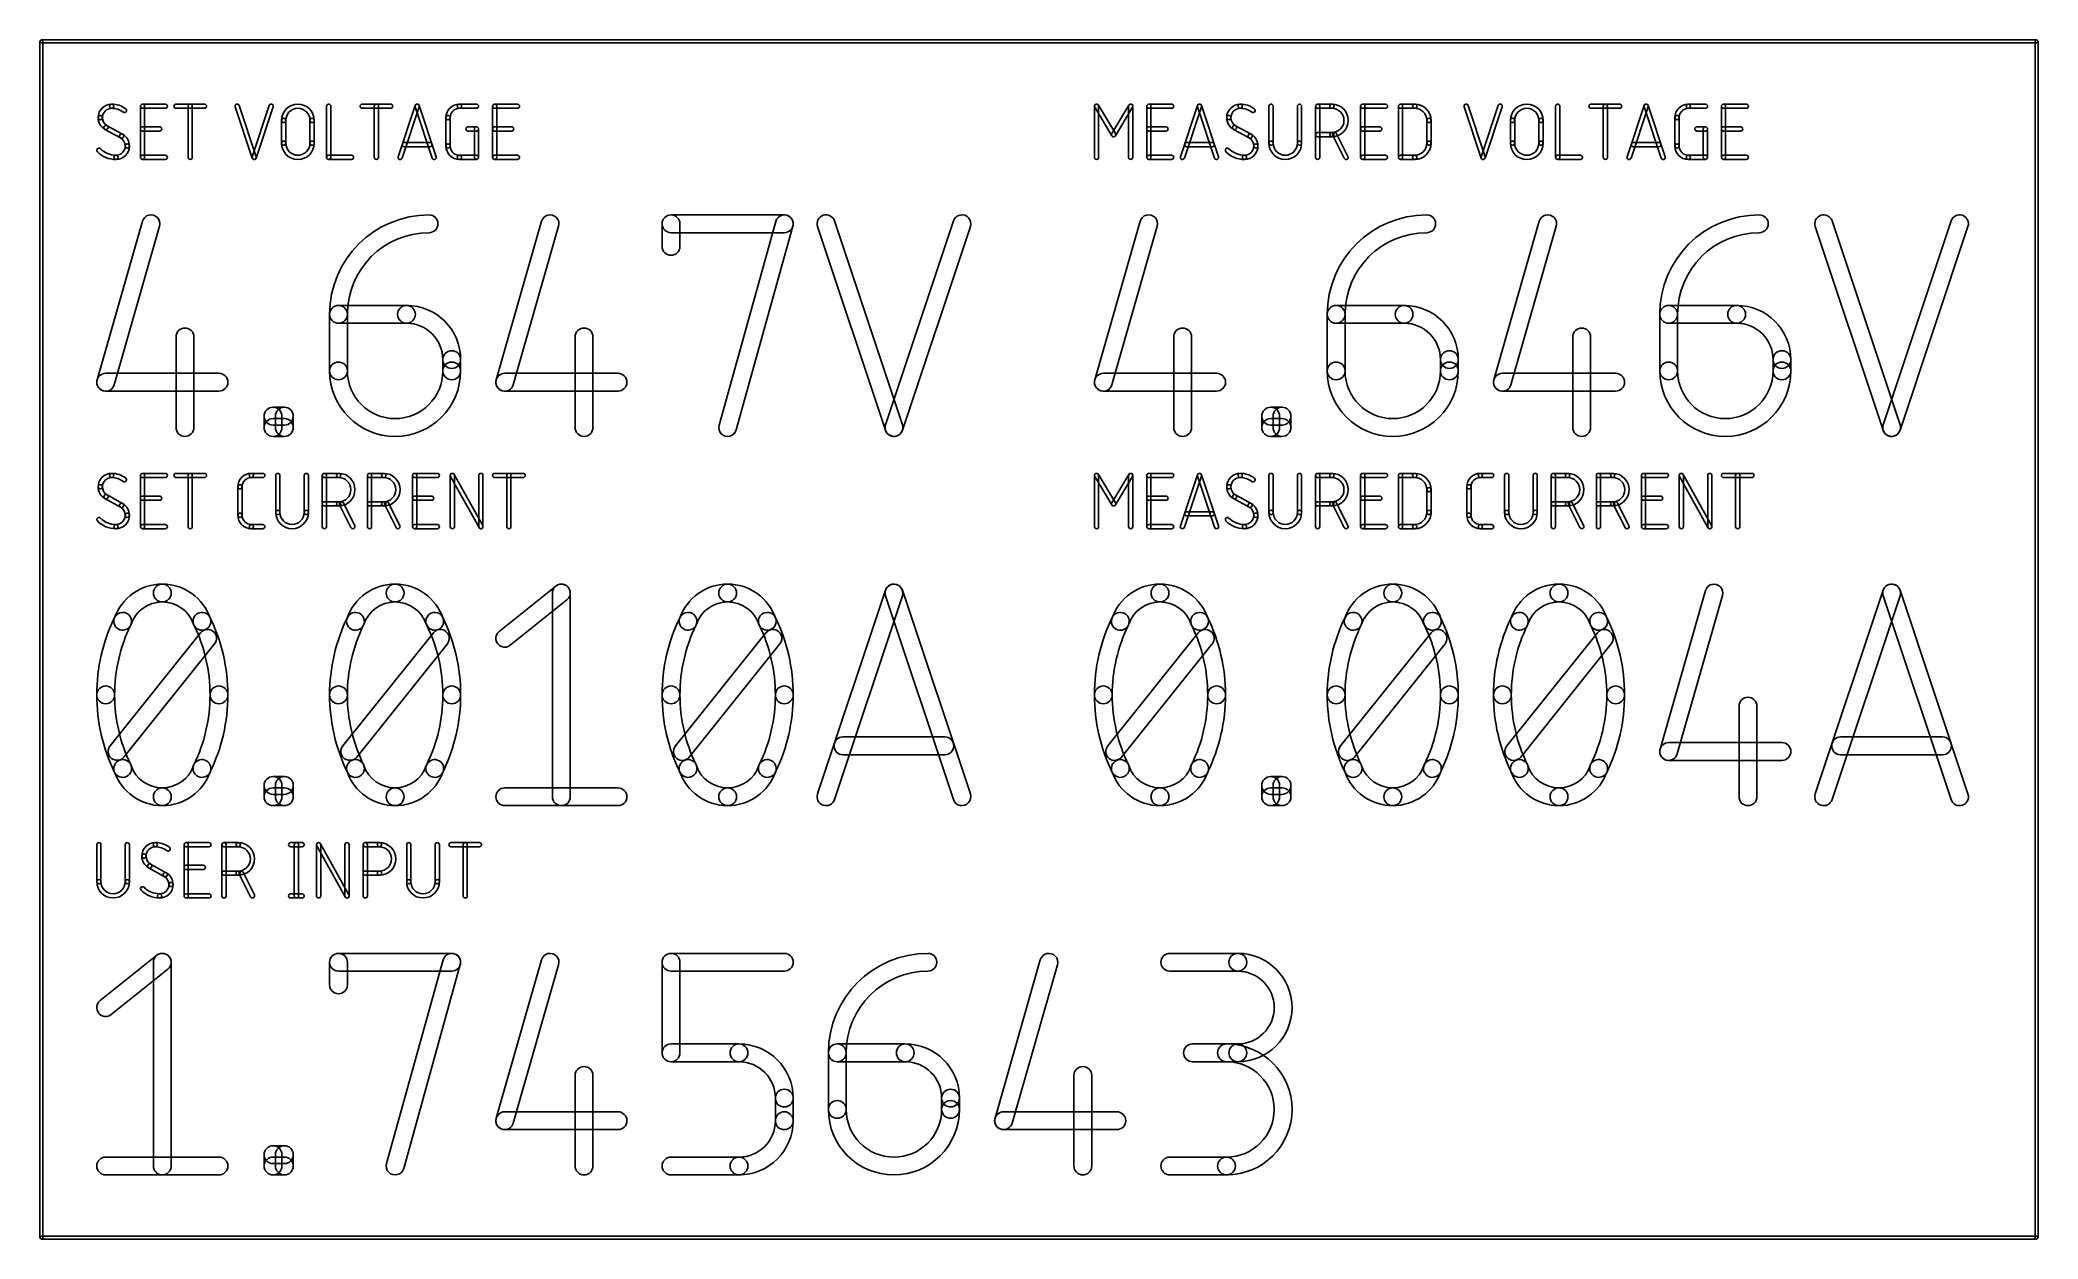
# Model space of a CAD drawing. Extents: x -54 to 54, y -32 to 32.
import ezdxf

# ---------------------------------------------------------------- set-up
doc = ezdxf.new("R2010")
doc.units = 0
doc.layers.add('20', color=31, linetype='CONTINUOUS')
doc.layers.add('21', color=253, linetype='CONTINUOUS')

msp = doc.modelspace()

# ---------------------------------------------------------------- linework, layer by layer
at = {"layer": '20'}
for points in [[(54, 32.475), (-54, 32.475, 1), (-54, 32.325), (54, 32.325, 1)], [(-54.075, 32.4), (-54.075, -32.4, 1), (-53.925, -32.4), (-53.925, 32.4, 1)], [(54.075, -32.4), (54.075, 32.4, 1), (53.925, 32.4), (53.925, -32.4, 1)], [(-54, -32.475), (54, -32.475, 1), (54, -32.325), (-54, -32.325, 1)]]:
    msp.add_lwpolyline(points, format="xyb", close=True, dxfattribs=at)
at = {"layer": '21'}
for points in [[(-50.1928, 28.7714, 1), (-50.1928, 29, 0.4142), (-50.923, 28.2698, 1), (-50.6944, 28.2698, -0.4142)], [(-50.6944, 28.2698, 1), (-50.923, 28.2698, 0.2656), (-50.5588, 27.6325, 1), (-50.4428, 27.8294, -0.2656)], [(-49.5686, 28.5633, 1), (-49.4314, 28.7462, 0.1623), (-50.1929, 29, 1), (-50.1928, 28.7714, -0.1623)], [(-48.4079, 26.1143), (-48.4079, 28.8857, 1), (-48.6365, 28.8857), (-48.6365, 26.1143, 1)], [(-48.5222, 28.7714), (-47.2904, 28.7714, 1), (-47.2904, 29), (-48.5222, 29, 1)], [(-46.712, 28.7714), (-45.1723, 28.7714, 1), (-45.1723, 29), (-46.712, 29, 1)], [(-45.8278, 26.1143), (-45.8278, 28.8857, 1), (-46.0564, 28.8857), (-46.0564, 26.1143, 1)], [(-43.5094, 28.8496), (-42.5856, 26.0782, 1), (-42.3687, 26.1504), (-43.2925, 28.9218, 1)], [(-42.3687, 26.0782), (-41.4449, 28.8496, 1), (-41.6618, 28.9218), (-42.5856, 26.1504, 1)], [(-39.4591, 28.1159, 1), (-39.2305, 28.1159, 1), (-40.9988, 28.1159, 1), (-40.7702, 28.1159, -1)], [(-40.7702, 26.8841), (-40.7702, 28.1159, 1), (-40.9988, 28.1159), (-40.9988, 26.8841, 1)], [(-39.4591, 28.1159), (-39.4591, 26.8841, 1), (-39.2305, 26.8841), (-39.2305, 28.1159, 1)], [(-38.5565, 28.8857), (-38.5565, 26.1143, 1), (-38.3279, 26.1143), (-38.3279, 28.8857, 1)], [(-36.632, 28.7714), (-35.0923, 28.7714, 1), (-35.0923, 29), (-36.632, 29, 1)], [(-35.7479, 26.1143), (-35.7479, 28.8857, 1), (-35.9765, 28.8857), (-35.9765, 26.1143, 1)], [(-34.4725, 26.0782), (-33.5487, 28.8496, 1), (-33.7656, 28.9218), (-34.6894, 26.1504, 1)], [(-33.7656, 28.8496), (-32.8418, 26.0782, 1), (-32.6249, 26.1504), (-33.5487, 28.9218, 1)], [(-31.3699, 28.7714, 1), (-31.3699, 29, 0.4142), (-32.1001, 28.2698, 1), (-31.8715, 28.2698, -0.4142)], [(-31.8715, 26.7302), (-31.8715, 28.2698, 1), (-32.1001, 28.2698), (-32.1001, 26.7302, 1)], [(-31.3699, 28.7714), (-30.4461, 28.7714, 1), (-30.4461, 29), (-31.3699, 29, 1)], [(-29.3504, 26.1143), (-29.3504, 28.8857, 1), (-29.579, 28.8857), (-29.579, 26.1143, 1)], [(-29.4647, 28.7714), (-28.233, 28.7714, 1), (-28.233, 29), (-29.4647, 29, 1)], [(3.2286, 26.1143), (3.2286, 28.8857, 1), (3, 28.8857), (3, 26.1143, 1)], [(3.0163, 28.8269), (3.9401, 27.2872, 1), (4.1361, 27.4048), (3.2123, 28.9445, 1)], [(4.1361, 27.2872), (5.0599, 28.8269, 1), (4.8639, 28.9445), (3.9401, 27.4048, 1)], [(4.8476, 28.8857), (4.8476, 26.1143, 1), (5.0762, 26.1143), (5.0762, 28.8857, 1)], [(6.0611, 26.1143), (6.0611, 28.8857, 1), (5.8325, 28.8857), (5.8325, 26.1143, 1)], [(5.9468, 28.7714), (7.1785, 28.7714, 1), (7.1785, 29), (5.9468, 29, 1)], [(7.869, 26.0782), (8.7928, 28.8496, 1), (8.5759, 28.9218), (7.6521, 26.1504, 1)], [(8.5759, 28.8496), (9.4997, 26.0782, 1), (9.7166, 26.1504), (8.7928, 28.9218, 1)], [(10.8911, 28.7714, 1), (10.8911, 29, 0.4142), (10.1609, 28.2698, 1), (10.3895, 28.2698, -0.4142)], [(10.3895, 28.2698, 1), (10.1609, 28.2698, 0.2656), (10.5251, 27.6325, 1), (10.6412, 27.8294, -0.2656)], [(11.5154, 28.5633, 1), (11.6525, 28.7462, 0.1623), (10.8911, 29, 1), (10.8911, 28.7714, -0.1623)], [(12.4464, 28.8857), (12.4464, 26.8841, 1), (12.675, 26.8841), (12.675, 28.8857, 1)], [(14.2147, 26.8841), (14.2147, 28.8857, 1), (13.9861, 28.8857), (13.9861, 26.8841, 1)], [(15.1975, 26.1143), (15.1975, 28.8857, 1), (14.9689, 28.8857), (14.9689, 26.1143, 1)], [(15.0832, 28.7714), (15.853, 28.7714, 1), (15.853, 29), (15.0832, 29, 1)], [(15.853, 27.4603, 1), (15.853, 27.2317, 1), (15.853, 29, 1), (15.853, 28.7714, -1)], [(17.6373, 26.1143), (17.6373, 28.8857, 1), (17.4087, 28.8857), (17.4087, 26.1143, 1)], [(17.523, 28.7714), (18.7547, 28.7714, 1), (18.7547, 29), (17.523, 29, 1)], [(19.6838, 26.1143), (19.6838, 28.8857, 1), (19.4552, 28.8857), (19.4552, 26.1143, 1)], [(19.5695, 28.7714), (20.3393, 28.7714, 1), (20.3393, 29), (19.5695, 29, 1)], [(20.9948, 28.1159, 1), (21.2234, 28.1159, 0.4142), (20.3393, 29, 1), (20.3393, 28.7714, -0.4142)], [(20.9948, 28.1159), (20.9948, 26.8841, 1), (21.2234, 26.8841), (21.2234, 28.1159, 1)], [(23.0083, 28.8496), (23.9321, 26.0782, 1), (24.149, 26.1504), (23.2252, 28.9218, 1)], [(24.149, 26.0782), (25.0728, 28.8496, 1), (24.8559, 28.9218), (23.9321, 26.1504, 1)], [(27.0586, 28.1159, 1), (27.2872, 28.1159, 1), (25.5189, 28.1159, 1), (25.7475, 28.1159, -1)], [(25.7475, 26.8841), (25.7475, 28.1159, 1), (25.5189, 28.1159), (25.5189, 26.8841, 1)], [(27.0586, 28.1159), (27.0586, 26.8841, 1), (27.2872, 26.8841), (27.2872, 28.1159, 1)], [(27.9612, 28.8857), (27.9612, 26.1143, 1), (28.1898, 26.1143), (28.1898, 28.8857, 1)], [(29.8857, 28.7714), (31.4254, 28.7714, 1), (31.4254, 29), (29.8857, 29, 1)], [(30.7698, 26.1143), (30.7698, 28.8857, 1), (30.5412, 28.8857), (30.5412, 26.1143, 1)], [(32.0451, 26.0782), (32.9689, 28.8496, 1), (32.7521, 28.9218), (31.8283, 26.1504, 1)], [(32.7521, 28.8496), (33.6759, 26.0782, 1), (33.8927, 26.1504), (32.9689, 28.9218, 1)], [(35.1478, 28.7714, 1), (35.1478, 29, 0.4142), (34.4176, 28.2698, 1), (34.6462, 28.2698, -0.4142)], [(34.6462, 26.7302), (34.6462, 28.2698, 1), (34.4176, 28.2698), (34.4176, 26.7302, 1)], [(35.1478, 28.7714), (36.0716, 28.7714, 1), (36.0716, 29), (35.1478, 29, 1)], [(37.1672, 26.1143), (37.1672, 28.8857, 1), (36.9386, 28.8857), (36.9386, 26.1143, 1)], [(37.0529, 28.7714), (38.2847, 28.7714, 1), (38.2847, 29), (37.0529, 29, 1)], [(-49.5992, 27.3694), (-50.4461, 27.8313, 1), (-50.5555, 27.6306), (-49.7087, 27.1687, 1)], [(-49.4603, 26.7302, 1), (-49.2317, 26.7302, 0.2656), (-49.5959, 27.3675, 1), (-49.712, 27.1706, -0.2656)], [(-48.5222, 27.5397), (-47.5984, 27.5397, 1), (-47.5984, 27.7683), (-48.5222, 27.7683, 1)], [(-30.908, 27.5397), (-30.4461, 27.5397, 1), (-30.4461, 27.7683), (-30.908, 27.7683, 1)], [(-30.5604, 27.654), (-30.5604, 26.1143, 1), (-30.3318, 26.1143), (-30.3318, 27.654, 1)], [(-29.4647, 27.5397), (-28.5409, 27.5397, 1), (-28.5409, 27.7683), (-29.4647, 27.7683, 1)], [(5.9468, 27.5397), (6.8706, 27.5397, 1), (6.8706, 27.7683), (5.9468, 27.7683, 1)], [(11.4847, 27.3694), (10.6379, 27.8313, 1), (10.5284, 27.6306), (11.3752, 27.1687, 1)], [(11.6236, 26.7302, 1), (11.8522, 26.7302, 0.2656), (11.488, 27.3675, 1), (11.3719, 27.1706, -0.2656)], [(15.853, 27.4603), (15.0832, 27.4603, 1), (15.0832, 27.2317), (15.853, 27.2317, 1)], [(16.7251, 26.1654), (16.1092, 27.3971, 1), (15.9048, 27.2949), (16.5206, 26.0632, 1)], [(17.523, 27.5397), (18.4468, 27.5397, 1), (18.4468, 27.7683), (17.523, 27.7683, 1)], [(35.6097, 27.5397), (36.0716, 27.5397, 1), (36.0716, 27.7683), (35.6097, 27.7683, 1)], [(35.9573, 27.654), (35.9573, 26.1143, 1), (36.1859, 26.1143), (36.1859, 27.654, 1)], [(37.0529, 27.5397), (37.9767, 27.5397, 1), (37.9767, 27.7683), (37.0529, 27.7683, 1)], [(-50.8045, 26.5797, 1), (-50.9669, 26.4187, 0.2), (-49.9619, 26, 1), (-49.9619, 26.2286, -0.2)], [(-49.9619, 26.2286, 1), (-49.9619, 26, 0.4142), (-49.2317, 26.7302, 1), (-49.4603, 26.7302, -0.4142)], [(-47.2904, 26.2286), (-48.5222, 26.2286, 1), (-48.5222, 26), (-47.2904, 26, 1)], [(-40.7702, 26.8841, 1), (-40.9988, 26.8841, 1), (-39.2305, 26.8841, 1), (-39.4591, 26.8841, -1)], [(-38.4422, 26), (-37.2105, 26, 1), (-37.2105, 26.2286), (-38.4422, 26.2286, 1)], [(-32.9643, 26.9215), (-34.35, 26.9215, 1), (-34.35, 26.6928), (-32.9643, 26.6928, 1)], [(-31.8715, 26.7302, 1), (-32.1001, 26.7302, 0.4142), (-31.3699, 26, 1), (-31.3699, 26.2286, -0.4142)], [(-30.4461, 26.2286), (-31.3699, 26.2286, 1), (-31.3699, 26), (-30.4461, 26, 1)], [(-28.233, 26.2286), (-29.4647, 26.2286, 1), (-29.4647, 26), (-28.233, 26, 1)], [(7.1785, 26.2286), (5.9468, 26.2286, 1), (5.9468, 26), (7.1785, 26, 1)], [(9.3772, 26.9215), (7.9915, 26.9215, 1), (7.9915, 26.6928), (9.3772, 26.6928, 1)], [(10.2794, 26.5797, 1), (10.1171, 26.4187, 0.2), (11.122, 26, 1), (11.122, 26.2286, -0.2)], [(11.122, 26.2286, 1), (11.122, 26, 0.4142), (11.8522, 26.7302, 1), (11.6236, 26.7302, -0.4142)], [(12.675, 26.8841, 1), (12.4464, 26.8841, 1), (14.2147, 26.8841, 1), (13.9861, 26.8841, -1)], [(18.7547, 26.2286), (17.523, 26.2286, 1), (17.523, 26), (18.7547, 26, 1)], [(20.3393, 26.2286), (19.5695, 26.2286, 1), (19.5695, 26), (20.3393, 26, 1)], [(20.3393, 26.2286, 1), (20.3393, 26, 0.4142), (21.2234, 26.8841, 1), (20.9948, 26.8841, -0.4142)], [(25.7475, 26.8841, 1), (25.5189, 26.8841, 1), (27.2872, 26.8841, 1), (27.0586, 26.8841, -1)], [(28.0755, 26), (29.3072, 26, 1), (29.3072, 26.2286), (28.0755, 26.2286, 1)], [(33.5534, 26.9215), (32.1677, 26.9215, 1), (32.1677, 26.6928), (33.5534, 26.6928, 1)], [(34.6462, 26.7302, 1), (34.4176, 26.7302, 0.4142), (35.1478, 26, 1), (35.1478, 26.2286, -0.4142)], [(36.0716, 26.2286), (35.1478, 26.2286, 1), (35.1478, 26), (36.0716, 26, 1)], [(38.2847, 26.2286), (37.0529, 26.2286, 1), (37.0529, 26), (38.2847, 26, 1)], [(-48.5293, 22.65), (-50.9814, 14.0674, 1), (-50.0534, 13.8022), (-47.6012, 22.3848, 1)], [(-33.013, 22.0348, 1), (-33.013, 23, 0.4142), (-38.4, 17.613, 1), (-37.4348, 17.613, -0.4142)], [(-26.9293, 22.65), (-29.3814, 14.0674, 1), (-28.4534, 13.8022), (-26.0012, 22.3848, 1)], [(-19.4348, 21.2913), (-19.4348, 22.5174, 1), (-20.4, 22.5174), (-20.4, 21.2913, 1)], [(-19.9174, 22.0348), (-13.787, 22.0348, 1), (-13.787, 23), (-19.9174, 23, 1)], [(-14.2519, 22.6466), (-17.3172, 11.6118, 1), (-16.3872, 11.3534), (-13.322, 22.3882, 1)], [(-11.9883, 22.3648), (-8.31, 11.33, 1), (-7.3943, 11.6352), (-11.0726, 22.67, 1)], [(-7.3943, 11.33), (-3.7161, 22.3648, 1), (-4.6317, 22.67), (-8.31, 11.6352, 1)], [(5.4707, 22.65), (3.0186, 14.0674, 1), (3.9466, 13.8022), (6.3988, 22.3848, 1)], [(20.987, 22.0348, 1), (20.987, 23, 0.4142), (15.6, 17.613, 1), (16.5652, 17.613, -0.4142)], [(27.0707, 22.65), (24.6186, 14.0674, 1), (25.5466, 13.8022), (27.9988, 22.3848, 1)], [(38.987, 22.0348, 1), (38.987, 23, 0.4142), (33.6, 17.613, 1), (34.5652, 17.613, -0.4142)], [(42.0117, 22.3648), (45.69, 11.33, 1), (46.6057, 11.6352), (42.9274, 22.67, 1)], [(46.6057, 11.33), (50.2839, 22.3648, 1), (49.3683, 22.67), (45.69, 11.6352, 1)], [(-37.9174, 17.1304), (-34.2391, 17.1304, 1), (-34.2391, 18.0956), (-37.9174, 18.0956, 1)], [(-37.4348, 14.5478), (-37.4348, 17.613, 1), (-38.4, 17.613), (-38.4, 14.5478, 1)], [(-32.2696, 15.1609, 1), (-31.3044, 15.1609, 0.4142), (-34.2391, 18.0956, 1), (-34.2391, 17.1304, -0.4142)], [(16.0826, 17.1304), (19.7609, 17.1304, 1), (19.7609, 18.0956), (16.0826, 18.0956, 1)], [(16.5652, 14.5478), (16.5652, 17.613, 1), (15.6, 17.613), (15.6, 14.5478, 1)], [(21.7304, 15.1609, 1), (22.6956, 15.1609, 0.4142), (19.7609, 18.0956, 1), (19.7609, 17.1304, -0.4142)], [(34.0826, 17.1304), (37.7609, 17.1304, 1), (37.7609, 18.0956), (34.0826, 18.0956, 1)], [(34.5652, 14.5478), (34.5652, 17.613, 1), (33.6, 17.613), (33.6, 14.5478, 1)], [(39.7304, 15.1609, 1), (40.6956, 15.1609, 0.4142), (37.7609, 18.0956, 1), (37.7609, 17.1304, -0.4142)], [(-46.7087, 16.387), (-46.7087, 11.4826, 1), (-45.7435, 11.4826), (-45.7435, 16.387, 1)], [(-25.1087, 16.387), (-25.1087, 11.4826, 1), (-24.1435, 11.4826), (-24.1435, 16.387, 1)], [(7.2913, 16.387), (7.2913, 11.4826, 1), (8.2565, 11.4826), (8.2565, 16.387, 1)], [(28.8913, 16.387), (28.8913, 11.4826, 1), (29.8565, 11.4826), (29.8565, 16.387, 1)], [(-32.2696, 15.1609), (-32.2696, 14.5478, 1), (-31.3044, 14.5478), (-31.3044, 15.1609, 1)], [(21.7304, 15.1609), (21.7304, 14.5478, 1), (22.6956, 14.5478), (22.6956, 15.1609, 1)], [(39.7304, 15.1609), (39.7304, 14.5478, 1), (40.6956, 14.5478), (40.6956, 15.1609, 1)], [(-50.5174, 13.4522), (-44.387, 13.4522, 1), (-44.387, 14.4174), (-50.5174, 14.4174, 1)], [(-37.4348, 14.5478, 1), (-38.4, 14.5478, 1), (-31.3044, 14.5478, 1), (-32.2696, 14.5478, -1)], [(-28.9174, 13.4522), (-22.787, 13.4522, 1), (-22.787, 14.4174), (-28.9174, 14.4174, 1)], [(3.4826, 13.4522), (9.613, 13.4522, 1), (9.613, 14.4174), (3.4826, 14.4174, 1)], [(16.5652, 14.5478, 1), (15.6, 14.5478, 1), (22.6956, 14.5478, 1), (21.7304, 14.5478, -1)], [(25.0826, 13.4522), (31.213, 13.4522, 1), (31.213, 14.4174), (25.0826, 14.4174, 1)], [(34.5652, 14.5478, 1), (33.6, 14.5478, 1), (40.6956, 14.5478, 1), (39.7304, 14.5478, -1)], [(-40.9761, 11.4826), (-40.9761, 12.0956, 1), (-41.9413, 12.0956), (-41.9413, 11.4826, 1)], [(-41.4587, 11.613), (-40.8457, 11.613, 1), (-40.8457, 12.5782), (-41.4587, 12.5782, 1)], [(-40.8457, 11.9652), (-41.4587, 11.9652, 1), (-41.4587, 11), (-40.8457, 11, 1)], [(-41.3283, 12.0956), (-41.3283, 11.4826, 1), (-40.3631, 11.4826), (-40.3631, 12.0956, 1)], [(13.0239, 11.4826), (13.0239, 12.0956, 1), (12.0587, 12.0956), (12.0587, 11.4826, 1)], [(12.5413, 11.613), (13.1543, 11.613, 1), (13.1543, 12.5782), (12.5413, 12.5782, 1)], [(13.1543, 11.9652), (12.5413, 11.9652, 1), (12.5413, 11), (13.1543, 11, 1)], [(12.6717, 12.0956), (12.6717, 11.4826, 1), (13.6369, 11.4826), (13.6369, 12.0956, 1)], [(-50.1928, 8.7714, 1), (-50.1928, 9, 0.4142), (-50.923, 8.2698, 1), (-50.6944, 8.2698, -0.4142)], [(-49.5686, 8.5633, 1), (-49.4314, 8.7462, 0.1623), (-50.1929, 9, 1), (-50.1928, 8.7714, -0.1623)], [(-48.4079, 6.1143), (-48.4079, 8.8857, 1), (-48.6365, 8.8857), (-48.6365, 6.1143, 1)], [(-48.5222, 8.7714), (-47.2904, 8.7714, 1), (-47.2904, 9), (-48.5222, 9, 1)], [(-46.712, 8.7714), (-45.1723, 8.7714, 1), (-45.1723, 9), (-46.712, 9, 1)], [(-45.8278, 6.1143), (-45.8278, 8.8857, 1), (-46.0564, 8.8857), (-46.0564, 6.1143, 1)], [(-42.6319, 8.7714, 1), (-42.6319, 9, 0.4142), (-43.3621, 8.2698, 1), (-43.1335, 8.2698, -0.4142)], [(-42.6319, 8.7714), (-42.0161, 8.7714, 1), (-42.0161, 9), (-42.6319, 9, 1)], [(-41.3138, 8.8857), (-41.3138, 6.8841, 1), (-41.0852, 6.8841), (-41.0852, 8.8857, 1)], [(-39.5455, 6.8841), (-39.5455, 8.8857, 1), (-39.7741, 8.8857), (-39.7741, 6.8841, 1)], [(-38.5627, 6.1143), (-38.5627, 8.8857, 1), (-38.7913, 8.8857), (-38.7913, 6.1143, 1)], [(-38.677, 8.7714), (-37.9072, 8.7714, 1), (-37.9072, 9), (-38.677, 9, 1)], [(-37.9072, 7.4603, 1), (-37.9072, 7.2317, 1), (-37.9072, 9, 1), (-37.9072, 8.7714, -1)], [(-36.1215, 6.1143), (-36.1215, 8.8857, 1), (-36.3501, 8.8857), (-36.3501, 6.1143, 1)], [(-36.2358, 8.7714), (-35.466, 8.7714, 1), (-35.466, 9), (-36.2358, 9, 1)], [(-35.466, 7.4603, 1), (-35.466, 7.2317, 1), (-35.466, 9, 1), (-35.466, 8.7714, -1)], [(-33.6817, 6.1143), (-33.6817, 8.8857, 1), (-33.9103, 8.8857), (-33.9103, 6.1143, 1)], [(-33.796, 8.7714), (-32.5642, 8.7714, 1), (-32.5642, 9), (-33.796, 9, 1)], [(-31.6352, 6.1143), (-31.6352, 8.8857, 1), (-31.8638, 8.8857), (-31.8638, 6.1143, 1)], [(-31.8494, 8.8302), (-30.3098, 6.0588, 1), (-30.1099, 6.1698), (-31.6496, 8.9412, 1)], [(-30.0956, 6.1143), (-30.0956, 8.8857, 1), (-30.3242, 8.8857), (-30.3242, 6.1143, 1)], [(-29.4658, 8.7714), (-27.9261, 8.7714, 1), (-27.9261, 9), (-29.4658, 9, 1)], [(-28.5816, 6.1143), (-28.5816, 8.8857, 1), (-28.8102, 8.8857), (-28.8102, 6.1143, 1)], [(3.2286, 6.1143), (3.2286, 8.8857, 1), (3, 8.8857), (3, 6.1143, 1)], [(3.0163, 8.8269), (3.9401, 7.2872, 1), (4.1361, 7.4048), (3.2123, 8.9445, 1)], [(4.1361, 7.2872), (5.0599, 8.8269, 1), (4.8639, 8.9445), (3.9401, 7.4048, 1)], [(4.8476, 8.8857), (4.8476, 6.1143, 1), (5.0762, 6.1143), (5.0762, 8.8857, 1)], [(6.0611, 6.1143), (6.0611, 8.8857, 1), (5.8325, 8.8857), (5.8325, 6.1143, 1)], [(5.9468, 8.7714), (7.1785, 8.7714, 1), (7.1785, 9), (5.9468, 9, 1)], [(7.869, 6.0782), (8.7928, 8.8496, 1), (8.5759, 8.9218), (7.6521, 6.1504, 1)], [(8.5759, 8.8496), (9.4997, 6.0782, 1), (9.7166, 6.1504), (8.7928, 8.9218, 1)], [(10.8911, 8.7714, 1), (10.8911, 9, 0.4142), (10.1609, 8.2698, 1), (10.3895, 8.2698, -0.4142)], [(11.5154, 8.5633, 1), (11.6525, 8.7462, 0.1623), (10.8911, 9, 1), (10.8911, 8.7714, -0.1623)], [(12.4464, 8.8857), (12.4464, 6.8841, 1), (12.675, 6.8841), (12.675, 8.8857, 1)], [(14.2147, 6.8841), (14.2147, 8.8857, 1), (13.9861, 8.8857), (13.9861, 6.8841, 1)], [(15.1975, 6.1143), (15.1975, 8.8857, 1), (14.9689, 8.8857), (14.9689, 6.1143, 1)], [(15.0832, 8.7714), (15.853, 8.7714, 1), (15.853, 9), (15.0832, 9, 1)], [(15.853, 7.4603, 1), (15.853, 7.2317, 1), (15.853, 9, 1), (15.853, 8.7714, -1)], [(17.6373, 6.1143), (17.6373, 8.8857, 1), (17.4087, 8.8857), (17.4087, 6.1143, 1)], [(17.523, 8.7714), (18.7547, 8.7714, 1), (18.7547, 9), (17.523, 9, 1)], [(19.6838, 6.1143), (19.6838, 8.8857, 1), (19.4552, 8.8857), (19.4552, 6.1143, 1)], [(19.5695, 8.7714), (20.3393, 8.7714, 1), (20.3393, 9), (19.5695, 9, 1)], [(20.9948, 8.1159, 1), (21.2234, 8.1159, 0.4142), (20.3393, 9, 1), (20.3393, 8.7714, -0.4142)], [(23.8858, 8.7714, 1), (23.8858, 9, 0.4142), (23.1556, 8.2698, 1), (23.3842, 8.2698, -0.4142)], [(23.8858, 8.7714), (24.5016, 8.7714, 1), (24.5016, 9), (23.8858, 9, 1)], [(25.2039, 8.8857), (25.2039, 6.8841, 1), (25.4325, 6.8841), (25.4325, 8.8857, 1)], [(26.9722, 6.8841), (26.9722, 8.8857, 1), (26.7436, 8.8857), (26.7436, 6.8841, 1)], [(27.9549, 6.1143), (27.9549, 8.8857, 1), (27.7263, 8.8857), (27.7263, 6.1143, 1)], [(27.8406, 8.7714), (28.6105, 8.7714, 1), (28.6105, 9), (27.8406, 9, 1)], [(28.6105, 7.4603, 1), (28.6105, 7.2317, 1), (28.6105, 9, 1), (28.6105, 8.7714, -1)], [(30.3962, 6.1143), (30.3962, 8.8857, 1), (30.1676, 8.8857), (30.1676, 6.1143, 1)], [(30.2819, 8.7714), (31.0517, 8.7714, 1), (31.0517, 9), (30.2819, 9, 1)], [(31.0517, 7.4603, 1), (31.0517, 7.2317, 1), (31.0517, 9, 1), (31.0517, 8.7714, -1)], [(32.836, 6.1143), (32.836, 8.8857, 1), (32.6074, 8.8857), (32.6074, 6.1143, 1)], [(32.7217, 8.7714), (33.9534, 8.7714, 1), (33.9534, 9), (32.7217, 9, 1)], [(34.6682, 8.8302), (36.2079, 6.0588, 1), (36.4077, 6.1698), (34.8681, 8.9412, 1)], [(34.8825, 6.1143), (34.8825, 8.8857, 1), (34.6539, 8.8857), (34.6539, 6.1143, 1)], [(36.4221, 6.1143), (36.4221, 8.8857, 1), (36.1935, 8.8857), (36.1935, 6.1143, 1)], [(37.0519, 8.7714), (38.5916, 8.7714, 1), (38.5916, 9), (37.0519, 9, 1)], [(37.936, 6.1143), (37.936, 8.8857, 1), (37.7074, 8.8857), (37.7074, 6.1143, 1)], [(-50.6944, 8.2698, 1), (-50.923, 8.2698, 0.2656), (-50.5588, 7.6325, 1), (-50.4428, 7.8294, -0.2656)], [(-49.5992, 7.3694), (-50.4461, 7.8313, 1), (-50.5555, 7.6306), (-49.7087, 7.1687, 1)], [(-48.5222, 7.5397), (-47.5984, 7.5397, 1), (-47.5984, 7.7683), (-48.5222, 7.7683, 1)], [(-43.1335, 6.7302), (-43.1335, 8.2698, 1), (-43.3621, 8.2698), (-43.3621, 6.7302, 1)], [(-33.796, 7.5397), (-32.8722, 7.5397, 1), (-32.8722, 7.7683), (-33.796, 7.7683, 1)], [(5.9468, 7.5397), (6.8706, 7.5397, 1), (6.8706, 7.7683), (5.9468, 7.7683, 1)], [(10.3895, 8.2698, 1), (10.1609, 8.2698, 0.2656), (10.5251, 7.6325, 1), (10.6412, 7.8294, -0.2656)], [(11.4847, 7.3694), (10.6379, 7.8313, 1), (10.5284, 7.6306), (11.3752, 7.1687, 1)], [(17.523, 7.5397), (18.4468, 7.5397, 1), (18.4468, 7.7683), (17.523, 7.7683, 1)], [(20.9948, 8.1159), (20.9948, 6.8841, 1), (21.2234, 6.8841), (21.2234, 8.1159, 1)], [(23.3842, 6.7302), (23.3842, 8.2698, 1), (23.1556, 8.2698), (23.1556, 6.7302, 1)], [(32.7217, 7.5397), (33.6455, 7.5397, 1), (33.6455, 7.7683), (32.7217, 7.7683, 1)], [(-50.8045, 6.5797, 1), (-50.9669, 6.4187, 0.2), (-49.9619, 6, 1), (-49.9619, 6.2286, -0.2)], [(-49.9619, 6.2286, 1), (-49.9619, 6, 0.4142), (-49.2317, 6.7302, 1), (-49.4603, 6.7302, -0.4142)], [(-49.4603, 6.7302, 1), (-49.2317, 6.7302, 0.2656), (-49.5959, 7.3675, 1), (-49.712, 7.1706, -0.2656)], [(-43.1335, 6.7302, 1), (-43.3621, 6.7302, 0.4142), (-42.6319, 6, 1), (-42.6319, 6.2286, -0.4142)], [(-41.0852, 6.8841, 1), (-41.3138, 6.8841, 1), (-39.5455, 6.8841, 1), (-39.7741, 6.8841, -1)], [(-37.9072, 7.4603), (-38.677, 7.4603, 1), (-38.677, 7.2317), (-37.9072, 7.2317, 1)], [(-37.0351, 6.1654), (-37.651, 7.3971, 1), (-37.8555, 7.2949), (-37.2396, 6.0632, 1)], [(-35.466, 7.4603), (-36.2358, 7.4603, 1), (-36.2358, 7.2317), (-35.466, 7.2317, 1)], [(-34.5939, 6.1654), (-35.2098, 7.3971, 1), (-35.4142, 7.2949), (-34.7984, 6.0632, 1)], [(9.3772, 6.9215), (7.9915, 6.9215, 1), (7.9915, 6.6928), (9.3772, 6.6928, 1)], [(10.2794, 6.5797, 1), (10.1171, 6.4187, 0.2), (11.122, 6, 1), (11.122, 6.2286, -0.2)], [(11.122, 6.2286, 1), (11.122, 6, 0.4142), (11.8522, 6.7302, 1), (11.6236, 6.7302, -0.4142)], [(11.6236, 6.7302, 1), (11.8522, 6.7302, 0.2656), (11.488, 7.3675, 1), (11.3719, 7.1706, -0.2656)], [(12.675, 6.8841, 1), (12.4464, 6.8841, 1), (14.2147, 6.8841, 1), (13.9861, 6.8841, -1)], [(15.853, 7.4603), (15.0832, 7.4603, 1), (15.0832, 7.2317), (15.853, 7.2317, 1)], [(16.7251, 6.1654), (16.1092, 7.3971, 1), (15.9048, 7.2949), (16.5206, 6.0632, 1)], [(20.3393, 6.2286, 1), (20.3393, 6, 0.4142), (21.2234, 6.8841, 1), (20.9948, 6.8841, -0.4142)], [(23.3842, 6.7302, 1), (23.1556, 6.7302, 0.4142), (23.8858, 6, 1), (23.8858, 6.2286, -0.4142)], [(25.4325, 6.8841, 1), (25.2039, 6.8841, 1), (26.9722, 6.8841, 1), (26.7436, 6.8841, -1)], [(28.6105, 7.4603), (27.8406, 7.4603, 1), (27.8406, 7.2317), (28.6105, 7.2317, 1)], [(29.4825, 6.1654), (28.8667, 7.3971, 1), (28.6622, 7.2949), (29.2781, 6.0632, 1)], [(31.0517, 7.4603), (30.2819, 7.4603, 1), (30.2819, 7.2317), (31.0517, 7.2317, 1)], [(31.9238, 6.1654), (31.3079, 7.3971, 1), (31.1035, 7.2949), (31.7193, 6.0632, 1)], [(-47.2904, 6.2286), (-48.5222, 6.2286, 1), (-48.5222, 6), (-47.2904, 6, 1)], [(-42.0161, 6.2286), (-42.6319, 6.2286, 1), (-42.6319, 6), (-42.0161, 6, 1)], [(-32.5642, 6.2286), (-33.796, 6.2286, 1), (-33.796, 6), (-32.5642, 6, 1)], [(7.1785, 6.2286), (5.9468, 6.2286, 1), (5.9468, 6), (7.1785, 6, 1)], [(18.7547, 6.2286), (17.523, 6.2286, 1), (17.523, 6), (18.7547, 6, 1)], [(20.3393, 6.2286), (19.5695, 6.2286, 1), (19.5695, 6), (20.3393, 6, 1)], [(24.5016, 6.2286), (23.8858, 6.2286, 1), (23.8858, 6), (24.5016, 6, 1)], [(33.9534, 6.2286), (32.7217, 6.2286, 1), (32.7217, 6), (33.9534, 6, 1)], [(-47.4522, 2.0348, 1), (-47.4522, 3, 0.3205), (-50.0543, 1.1413, 1), (-49.1413, 0.8283, -0.3205)], [(-45.763, 0.8283, 1), (-44.85, 1.1413, 0.3205), (-47.4522, 3, 1), (-47.4522, 2.0348, -0.3205)], [(-34.8522, 2.0348, 1), (-34.8522, 3, 0.3205), (-37.4543, 1.1413, 1), (-36.5413, 0.8283, -0.3205)], [(-33.163, 0.8283, 1), (-32.25, 1.1413, 0.3205), (-34.8522, 3, 1), (-34.8522, 2.0348, -0.3205)], [(-28.6159, -0.3116), (-25.5507, 2.1406, 1), (-26.1537, 2.8942), (-29.2189, 0.4421, 1)], [(-26.3348, 2.5174), (-26.3348, -8.5174, 1), (-25.3696, -8.5174), (-25.3696, 2.5174, 1)], [(-16.8522, 2.0348, 1), (-16.8522, 3, 0.3205), (-19.4543, 1.1413, 1), (-18.5413, 0.8283, -0.3205)], [(-15.163, 0.8283, 1), (-14.25, 1.1413, 0.3205), (-16.8522, 3, 1), (-16.8522, 2.0348, -0.3205)], [(-11.0726, -8.67), (-7.3943, 2.3648, 1), (-8.31, 2.67), (-11.9883, -8.3648, 1)], [(-8.31, 2.3648), (-4.6317, -8.67, 1), (-3.7161, -8.3648), (-7.3943, 2.67, 1)], [(6.5478, 2.0348, 1), (6.5478, 3, 0.3205), (3.9457, 1.1413, 1), (4.8587, 0.8283, -0.3205)], [(8.237, 0.8283, 1), (9.15, 1.1413, 0.3205), (6.5478, 3, 1), (6.5478, 2.0348, -0.3205)], [(19.1478, 2.0348, 1), (19.1478, 3, 0.3205), (16.5457, 1.1413, 1), (17.4587, 0.8283, -0.3205)], [(20.837, 0.8283, 1), (21.75, 1.1413, 0.3205), (19.1478, 3, 1), (19.1478, 2.0348, -0.3205)], [(28.1478, 2.0348, 1), (28.1478, 3, 0.3205), (25.5457, 1.1413, 1), (26.4587, 0.8283, -0.3205)], [(29.837, 0.8283, 1), (30.75, 1.1413, 0.3205), (28.1478, 3, 1), (28.1478, 2.0348, -0.3205)], [(36.0707, 2.65), (33.6186, -5.9326, 1), (34.5466, -6.1978), (36.9988, 2.3848, 1)], [(42.9274, -8.67), (46.6057, 2.3648, 1), (45.69, 2.67), (42.0117, -8.3648, 1)], [(45.69, 2.3648), (49.3683, -8.67, 1), (50.2839, -8.3648), (46.6057, 2.67, 1)], [(-49.164, 0.7733, 1), (-50.0316, 1.1963, 0.1139), (-51, -3, 1), (-50.0348, -3, -0.1139)], [(-44.8696, -3, 1), (-43.9044, -3, 0.1139), (-44.8727, 1.1963, 1), (-45.7403, 0.7733, -0.1139)], [(-36.564, 0.7733, 1), (-37.4316, 1.1963, 0.1139), (-38.4, -3, 1), (-37.4348, -3, -0.1139)], [(-32.2696, -3, 1), (-31.3044, -3, 0.1139), (-32.2727, 1.1963, 1), (-33.1403, 0.7733, -0.1139)], [(-18.564, 0.7733, 1), (-19.4316, 1.1963, 0.1139), (-20.4, -3, 1), (-19.4348, -3, -0.1139)], [(-14.2696, -3, 1), (-13.3044, -3, 0.1139), (-14.2727, 1.1963, 1), (-15.1403, 0.7733, -0.1139)], [(4.836, 0.7733, 1), (3.9684, 1.1963, 0.1139), (3, -3, 1), (3.9652, -3, -0.1139)], [(9.1304, -3, 1), (10.0956, -3, 0.1139), (9.1273, 1.1963, 1), (8.2597, 0.7733, -0.1139)], [(17.436, 0.7733, 1), (16.5684, 1.1963, 0.1139), (15.6, -3, 1), (16.5652, -3, -0.1139)], [(21.7304, -3, 1), (22.6956, -3, 0.1139), (21.7273, 1.1963, 1), (20.8597, 0.7733, -0.1139)], [(26.436, 0.7733, 1), (25.5684, 1.1963, 0.1139), (24.6, -3, 1), (25.5652, -3, -0.1139)], [(30.7304, -3, 1), (31.6956, -3, 0.1139), (30.7273, 1.1963, 1), (29.8597, 0.7733, -0.1139)], [(-49.5275, -6.3667), (-44.6232, -0.2363, 1), (-45.3768, 0.3667), (-50.2812, -5.7637, 1)], [(-36.9275, -6.3667), (-32.0232, -0.2363, 1), (-32.7768, 0.3667), (-37.6812, -5.7637, 1)], [(-18.9275, -6.3667), (-14.0232, -0.2363, 1), (-14.7768, 0.3667), (-19.6812, -5.7637, 1)], [(4.4725, -6.3667), (9.3768, -0.2363, 1), (8.6232, 0.3667), (3.7188, -5.7637, 1)], [(17.0725, -6.3667), (21.9768, -0.2363, 1), (21.2232, 0.3667), (16.3188, -5.7637, 1)], [(26.0725, -6.3667), (30.9768, -0.2363, 1), (30.2232, 0.3667), (25.3188, -5.7637, 1)], [(-50.0348, -3, 1), (-51, -3, 0.1139), (-50.0316, -7.1963, 1), (-49.164, -6.7733, -0.1139)], [(-45.7403, -6.7733, 1), (-44.8727, -7.1963, 0.1139), (-43.9044, -3, 1), (-44.8696, -3, -0.1139)], [(-37.4348, -3, 1), (-38.4, -3, 0.1139), (-37.4316, -7.1963, 1), (-36.564, -6.7733, -0.1139)], [(-33.1403, -6.7733, 1), (-32.2727, -7.1963, 0.1139), (-31.3044, -3, 1), (-32.2696, -3, -0.1139)], [(-19.4348, -3, 1), (-20.4, -3, 0.1139), (-19.4316, -7.1963, 1), (-18.564, -6.7733, -0.1139)], [(-15.1403, -6.7733, 1), (-14.2727, -7.1963, 0.1139), (-13.3044, -3, 1), (-14.2696, -3, -0.1139)], [(3.9652, -3, 1), (3, -3, 0.1139), (3.9684, -7.1963, 1), (4.836, -6.7733, -0.1139)], [(8.2597, -6.7733, 1), (9.1273, -7.1963, 0.1139), (10.0956, -3, 1), (9.1304, -3, -0.1139)], [(16.5652, -3, 1), (15.6, -3, 0.1139), (16.5684, -7.1963, 1), (17.436, -6.7733, -0.1139)], [(20.8597, -6.7733, 1), (21.7273, -7.1963, 0.1139), (22.6956, -3, 1), (21.7304, -3, -0.1139)], [(25.5652, -3, 1), (24.6, -3, 0.1139), (25.5684, -7.1963, 1), (26.436, -6.7733, -0.1139)], [(29.8597, -6.7733, 1), (30.7273, -7.1963, 0.1139), (31.6956, -3, 1), (30.7304, -3, -0.1139)], [(37.8913, -3.613), (37.8913, -8.5174, 1), (38.8565, -8.5174), (38.8565, -3.613, 1)], [(-5.0935, -5.2761), (-10.6109, -5.2761, 1), (-10.6109, -6.2413), (-5.0935, -6.2413, 1)], [(48.9065, -5.2761), (43.3891, -5.2761, 1), (43.3891, -6.2413), (48.9065, -6.2413, 1)], [(34.0826, -6.5478), (40.213, -6.5478, 1), (40.213, -5.5826), (34.0826, -5.5826, 1)], [(-49.1413, -6.8283, 1), (-50.0544, -7.1413, 0.3205), (-47.4522, -9, 1), (-47.4522, -8.0348, -0.3205)], [(-47.4522, -8.0348, 1), (-47.4522, -9, 0.3205), (-44.85, -7.1413, 1), (-45.763, -6.8283, -0.3205)], [(-40.9761, -8.5174), (-40.9761, -7.9044, 1), (-41.9413, -7.9044), (-41.9413, -8.5174, 1)], [(-41.4587, -8.387), (-40.8457, -8.387, 1), (-40.8457, -7.4218), (-41.4587, -7.4218, 1)], [(-41.3283, -7.9044), (-41.3283, -8.5174, 1), (-40.3631, -8.5174), (-40.3631, -7.9044, 1)], [(-36.5413, -6.8283, 1), (-37.4544, -7.1413, 0.3205), (-34.8522, -9, 1), (-34.8522, -8.0348, -0.3205)], [(-34.8522, -8.0348, 1), (-34.8522, -9, 0.3205), (-32.25, -7.1413, 1), (-33.163, -6.8283, -0.3205)], [(-18.5413, -6.8283, 1), (-19.4544, -7.1413, 0.3205), (-16.8522, -9, 1), (-16.8522, -8.0348, -0.3205)], [(-16.8522, -8.0348, 1), (-16.8522, -9, 0.3205), (-14.25, -7.1413, 1), (-15.163, -6.8283, -0.3205)], [(4.8587, -6.8283, 1), (3.9456, -7.1413, 0.3205), (6.5478, -9, 1), (6.5478, -8.0348, -0.3205)], [(6.5478, -8.0348, 1), (6.5478, -9, 0.3205), (9.15, -7.1413, 1), (8.237, -6.8283, -0.3205)], [(13.0239, -8.5174), (13.0239, -7.9044, 1), (12.0587, -7.9044), (12.0587, -8.5174, 1)], [(12.5413, -8.387), (13.1543, -8.387, 1), (13.1543, -7.4218), (12.5413, -7.4218, 1)], [(12.6717, -7.9044), (12.6717, -8.5174, 1), (13.6369, -8.5174), (13.6369, -7.9044, 1)], [(17.4587, -6.8283, 1), (16.5456, -7.1413, 0.3205), (19.1478, -9, 1), (19.1478, -8.0348, -0.3205)], [(19.1478, -8.0348, 1), (19.1478, -9, 0.3205), (21.75, -7.1413, 1), (20.837, -6.8283, -0.3205)], [(26.4587, -6.8283, 1), (25.5456, -7.1413, 0.3205), (28.1478, -9, 1), (28.1478, -8.0348, -0.3205)], [(28.1478, -8.0348, 1), (28.1478, -9, 0.3205), (30.75, -7.1413, 1), (29.837, -6.8283, -0.3205)], [(-40.8457, -8.0348), (-41.4587, -8.0348, 1), (-41.4587, -9), (-40.8457, -9, 1)], [(-28.9174, -9), (-22.787, -9, 1), (-22.787, -8.0348), (-28.9174, -8.0348, 1)], [(13.1543, -8.0348), (12.5413, -8.0348, 1), (12.5413, -9), (13.1543, -9, 1)], [(-51, -11.1143), (-51, -13.1159, 1), (-50.7714, -13.1159), (-50.7714, -11.1143, 1)], [(-49.2317, -13.1159), (-49.2317, -11.1143, 1), (-49.4603, -11.1143), (-49.4603, -13.1159, 1)], [(-47.8304, -11.2286, 1), (-47.8304, -11, 0.4142), (-48.5605, -11.7302, 1), (-48.3319, -11.7302, -0.4142)], [(-48.3319, -11.7302, 1), (-48.5605, -11.7302, 0.2656), (-48.1963, -12.3675, 1), (-48.0803, -12.1706, -0.2656)], [(-47.2061, -11.4367, 1), (-47.0689, -11.2538, 0.1623), (-47.8304, -11, 1), (-47.8304, -11.2286, -0.1623)], [(-46.0454, -13.8857), (-46.0454, -11.1143, 1), (-46.274, -11.1143), (-46.274, -13.8857, 1)], [(-46.1597, -11.2286), (-44.928, -11.2286, 1), (-44.928, -11), (-46.1597, -11, 1)], [(-43.9965, -13.8857), (-43.9965, -11.1143, 1), (-44.2251, -11.1143), (-44.2251, -13.8857, 1)], [(-44.1108, -11.2286), (-43.3409, -11.2286, 1), (-43.3409, -11), (-44.1108, -11, 1)], [(-43.3409, -12.5397, 1), (-43.3409, -12.7683, 1), (-43.3409, -11, 1), (-43.3409, -11.2286, -1)], [(-40.5013, -11.2286), (-39.8855, -11.2286, 1), (-39.8855, -11), (-40.5013, -11, 1)], [(-40.3077, -11.1143), (-40.3077, -13.8857, 1), (-40.0791, -13.8857), (-40.0791, -11.1143, 1)], [(-38.8802, -13.8857), (-38.8802, -11.1143, 1), (-39.1088, -11.1143), (-39.1088, -13.8857, 1)], [(-39.0944, -11.1698), (-37.5547, -13.9412, 1), (-37.3549, -13.8302), (-38.8946, -11.0588, 1)], [(-37.3405, -13.8857), (-37.3405, -11.1143, 1), (-37.5691, -11.1143), (-37.5691, -13.8857, 1)], [(-36.3545, -13.8857), (-36.3545, -11.1143, 1), (-36.5831, -11.1143), (-36.5831, -13.8857, 1)], [(-36.4688, -11.2286), (-35.699, -11.2286, 1), (-35.699, -11), (-36.4688, -11, 1)], [(-35.699, -12.5397, 1), (-35.699, -12.7683, 1), (-35.699, -11, 1), (-35.699, -11.2286, -1)], [(-34.2263, -11.1143), (-34.2263, -13.1159, 1), (-33.9977, -13.1159), (-33.9977, -11.1143, 1)], [(-32.458, -13.1159), (-32.458, -11.1143, 1), (-32.6866, -11.1143), (-32.6866, -13.1159, 1)], [(-31.8283, -11.2286), (-30.2886, -11.2286, 1), (-30.2886, -11), (-31.8283, -11, 1)], [(-30.9441, -13.8857), (-30.9441, -11.1143, 1), (-31.1727, -11.1143), (-31.1727, -13.8857, 1)], [(-47.2367, -12.6306), (-48.0836, -12.1687, 1), (-48.193, -12.3694), (-47.3462, -12.8313, 1)], [(-47.0978, -13.2698, 1), (-46.8692, -13.2698, 0.2656), (-47.2334, -12.6325, 1), (-47.3495, -12.8294, -0.2656)], [(-46.1597, -12.4603), (-45.2359, -12.4603, 1), (-45.2359, -12.2317), (-46.1597, -12.2317, 1)], [(-43.3409, -12.5397), (-44.1108, -12.5397, 1), (-44.1108, -12.7683), (-43.3409, -12.7683, 1)], [(-42.4689, -13.8346), (-43.0847, -12.6029, 1), (-43.2892, -12.7051), (-42.6733, -13.9368, 1)], [(-35.699, -12.5397), (-36.4688, -12.5397, 1), (-36.4688, -12.7683), (-35.699, -12.7683, 1)], [(-50.7714, -13.1159, 1), (-51, -13.1159, 1), (-49.2317, -13.1159, 1), (-49.4603, -13.1159, -1)], [(-48.4421, -13.4203, 1), (-48.6044, -13.5813, 0.2), (-47.5994, -14, 1), (-47.5994, -13.7714, -0.2)], [(-47.5994, -13.7714, 1), (-47.5994, -14, 0.4142), (-46.8692, -13.2698, 1), (-47.0978, -13.2698, -0.4142)], [(-44.928, -13.7714), (-46.1597, -13.7714, 1), (-46.1597, -14), (-44.928, -14, 1)], [(-40.5013, -14), (-39.8855, -14, 1), (-39.8855, -13.7714), (-40.5013, -13.7714, 1)], [(-33.9977, -13.1159, 1), (-34.2263, -13.1159, 1), (-32.458, -13.1159, 1), (-32.6866, -13.1159, -1)], [(-50.2159, -20.3116), (-47.1507, -17.8594, 1), (-47.7537, -17.1058), (-50.8189, -19.5579, 1)], [(-47.9348, -17.4826), (-47.9348, -28.5174, 1), (-46.9696, -28.5174), (-46.9696, -17.4826, 1)], [(-37.4348, -18.7087), (-37.4348, -17.4826, 1), (-38.4, -17.4826), (-38.4, -18.7087, 1)], [(-37.9174, -17.9652), (-31.787, -17.9652, 1), (-31.787, -17), (-37.9174, -17, 1)], [(-32.2519, -17.3534), (-35.3172, -28.3882, 1), (-34.3872, -28.6466), (-31.322, -17.6118, 1)], [(-26.9293, -17.35), (-29.3814, -25.9326, 1), (-28.4534, -26.1978), (-26.0012, -17.6152, 1)], [(-19.4348, -22.387), (-19.4348, -17.4826, 1), (-20.4, -17.4826), (-20.4, -22.387, 1)], [(-19.9174, -17.9652), (-13.787, -17.9652, 1), (-13.787, -17), (-19.9174, -17, 1)], [(-6.013, -17.9652, 1), (-6.013, -17, 0.4142), (-11.4, -22.387, 1), (-10.4348, -22.387, -0.4142)], [(0.0707, -17.35), (-2.3814, -25.9326, 1), (-1.4534, -26.1978), (0.9988, -17.6152, 1)], [(7.0826, -17.9652), (10.7609, -17.9652, 1), (10.7609, -17), (7.0826, -17, 1)], [(10.7609, -21.9044, 1), (10.7609, -22.8696, 1), (10.7609, -17, 1), (10.7609, -17.9652, -1)], [(-16.2391, -21.9044), (-19.9174, -21.9044, 1), (-19.9174, -22.8696), (-16.2391, -22.8696, 1)], [(-14.2696, -24.8391, 1), (-13.3044, -24.8391, 0.4142), (-16.2391, -21.9044, 1), (-16.2391, -22.8696, -0.4142)], [(-10.9174, -22.8696), (-7.2391, -22.8696, 1), (-7.2391, -21.9044), (-10.9174, -21.9044, 1)], [(-10.4348, -25.4522), (-10.4348, -22.387, 1), (-11.4, -22.387), (-11.4, -25.4522, 1)], [(-5.2696, -24.8391, 1), (-4.3044, -24.8391, 0.4142), (-7.2391, -21.9044, 1), (-7.2391, -22.8696, -0.4142)], [(10.7609, -21.9044), (8.3087, -21.9044, 1), (8.3087, -22.8696), (10.7609, -22.8696, 1)], [(10.1478, -28.0348, 1), (10.1478, -29, 1), (10.1478, -21.9044, 1), (10.1478, -22.8696, -1)], [(-25.1087, -23.613), (-25.1087, -28.5174, 1), (-24.1435, -28.5174), (-24.1435, -23.613, 1)], [(1.8913, -23.613), (1.8913, -28.5174, 1), (2.8565, -28.5174), (2.8565, -23.613, 1)], [(-13.3044, -26.0652), (-13.3044, -24.8391, 1), (-14.2696, -24.8391), (-14.2696, -26.0652, 1)], [(-5.2696, -24.8391), (-5.2696, -25.4522, 1), (-4.3044, -25.4522), (-4.3044, -24.8391, 1)], [(-28.9174, -26.5478), (-22.787, -26.5478, 1), (-22.787, -25.5826), (-28.9174, -25.5826, 1)], [(-16.2391, -28.0348, 1), (-16.2391, -29, 0.4142), (-13.3044, -26.0652, 1), (-14.2696, -26.0652, -0.4142)], [(-10.4348, -25.4522, 1), (-11.4, -25.4522, 1), (-4.3044, -25.4522, 1), (-5.2696, -25.4522, -1)], [(-1.9174, -26.5478), (4.213, -26.5478, 1), (4.213, -25.5826), (-1.9174, -25.5826, 1)], [(-50.5174, -29), (-44.387, -29, 1), (-44.387, -28.0348), (-50.5174, -28.0348, 1)], [(-40.9761, -28.5174), (-40.9761, -27.9044, 1), (-41.9413, -27.9044), (-41.9413, -28.5174, 1)], [(-41.4587, -28.387), (-40.8457, -28.387, 1), (-40.8457, -27.4218), (-41.4587, -27.4218, 1)], [(-40.8457, -28.0348), (-41.4587, -28.0348, 1), (-41.4587, -29), (-40.8457, -29, 1)], [(-41.3283, -27.9044), (-41.3283, -28.5174, 1), (-40.3631, -28.5174), (-40.3631, -27.9044, 1)], [(-19.9174, -29), (-16.2391, -29, 1), (-16.2391, -28.0348), (-19.9174, -28.0348, 1)], [(7.0826, -29), (10.1478, -29, 1), (10.1478, -28.0348), (7.0826, -28.0348, 1)]]:
    msp.add_lwpolyline(points, format="xyb", close=True, dxfattribs=at)

doc.saveas('drawing.dxf')
